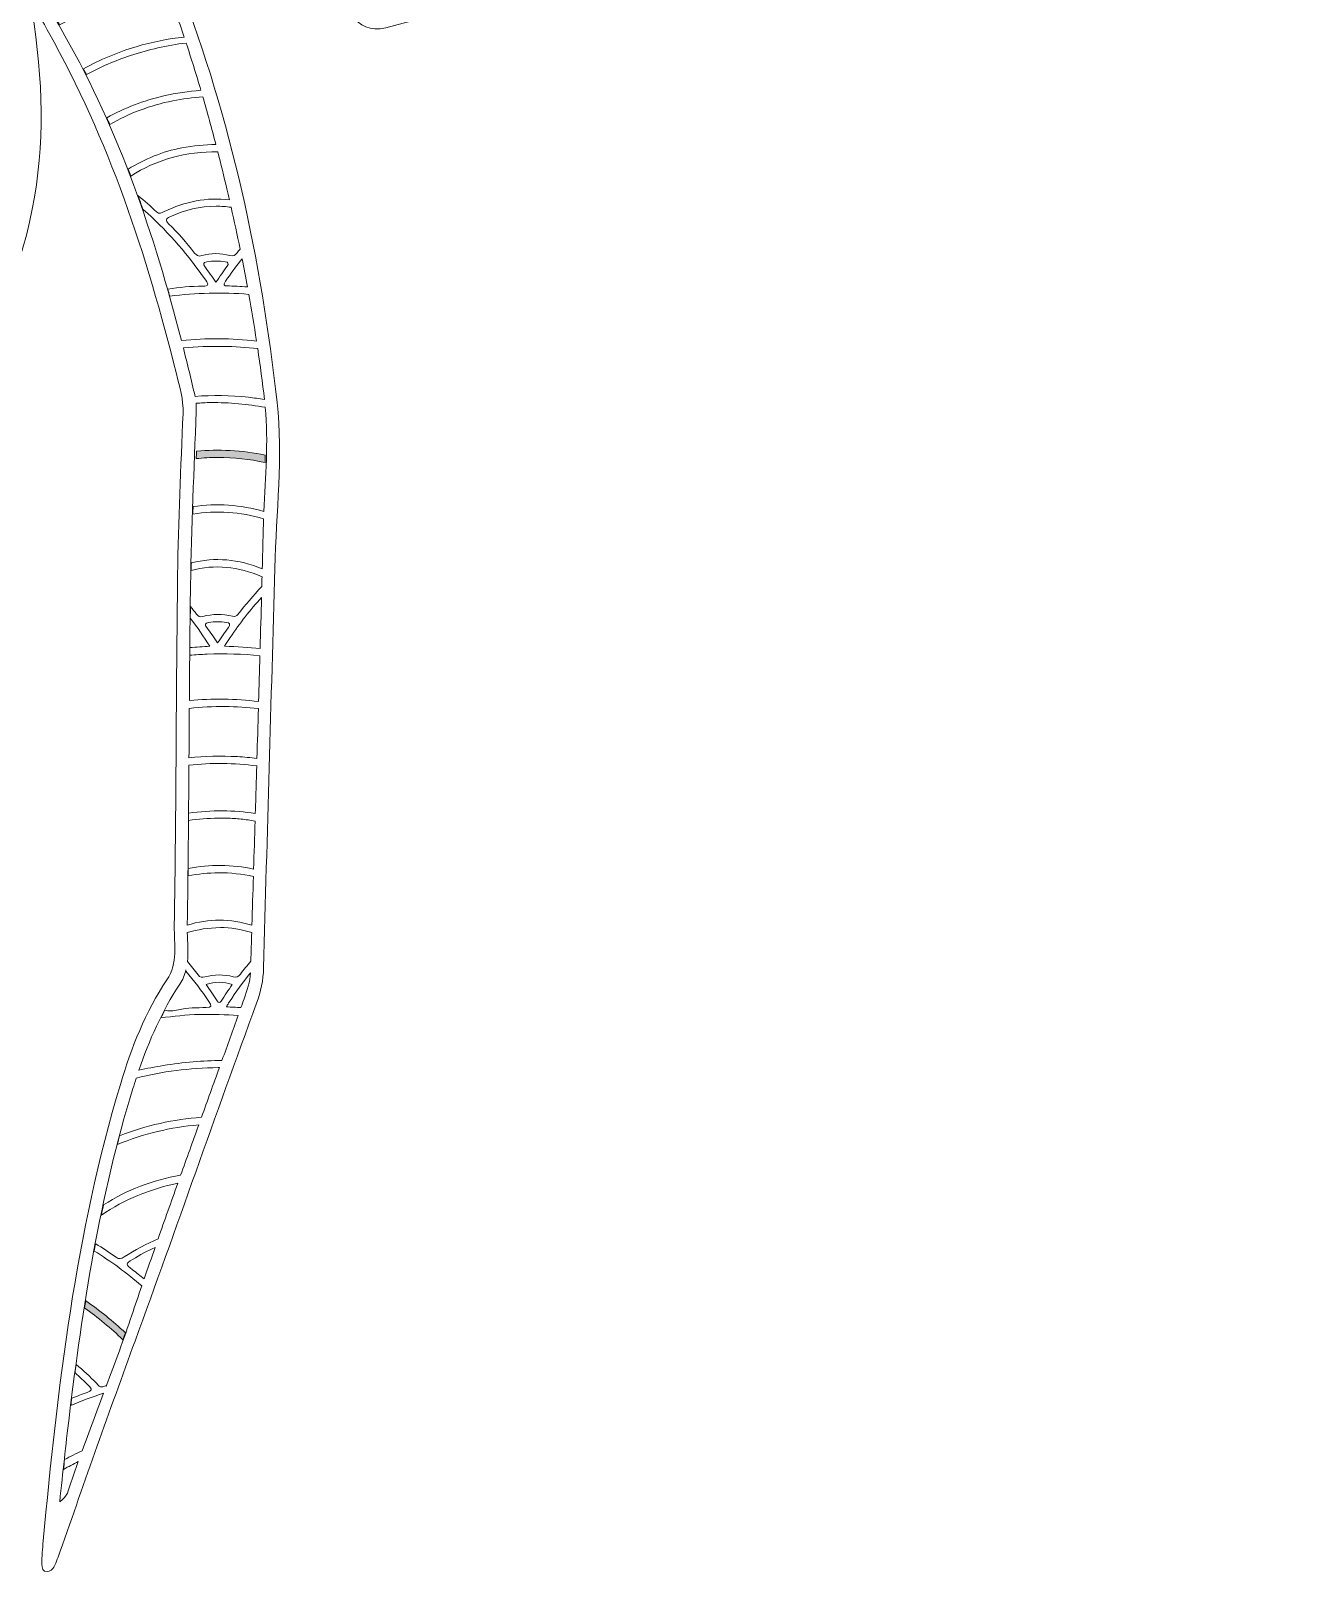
# Model space of a CAD drawing. Extents: x 25 to 1975, y -721 to -279.
# Drawn here: x 240.1 to 389.8, y -717.7 to -537.7 of the extents above; entities that cross this region are included whole.
import ezdxf

# ---------------------------------------------------------------- set-up
doc = ezdxf.new("R2010")
doc.units = 0
doc.header["$MEASUREMENT"] = 0
doc.layers.add('Layer 1', color=7, linetype='Continuous')

# ---------------------------------------------------------------- blocks, each defined once
blk = doc.blocks.new('block 2')
at = {"layer": 'Layer 1', "true_color": 0xffffff}
h = blk.add_hatch(color=7, dxfattribs=at)
h.dxf.hatch_style = 2
edge = h.paths.add_edge_path()
edge.add_spline(control_points=[(259.3644384885574, -587.6006761956814), (260.1911524458737, -587.5155004400931), (261.0316266221889, -587.4627988013362), (261.8897138788197, -587.4504146042382), (263.7890369069228, -587.4596339509662), (265.6317366338571, -587.6647988162076), (267.4156114245798, -588.0609555211195), (267.4207027056091, -587.7707525024816), (267.4254499811632, -587.4804118816519), (267.4303348589074, -587.1900712608222), (266.10825301771, -586.9118396327103), (264.7475737622281, -586.734470409845), (263.3475402804179, -586.6625044644934), (262.010872607083, -586.5939785738883), (260.7046150177339, -586.617646150562), (259.4279418992264, -586.7304799463363), (259.4084023882515, -587.020270158404), (259.3869364466154, -587.3103355748535), (259.3644384885574, -587.6006761956814)], knot_values=[0, 0, 0, 0, 1, 1, 1, 2, 2, 2, 3, 3, 3, 4, 4, 4, 5, 5, 5, 6, 6, 6, 6], degree=3, periodic=1)
h = blk.add_hatch(color=7, dxfattribs=at)
h.dxf.hatch_style = 2
edge = h.paths.add_edge_path()
edge.add_spline(control_points=[(246.337707965542, -686.7367243656663), (247.9217155753395, -687.8500636846838), (249.4221298547309, -689.09151064256), (250.8161776412799, -690.4621660568155), (250.9142192016316, -690.1877872900222), (251.0123983641715, -689.913408523229), (251.1104399245232, -689.6390297564358), (249.6597688368038, -688.2825473677476), (248.1245412033495, -687.0245881470764), (246.4721453051388, -685.8933605433631), (246.4266677813557, -686.1743442152747), (246.3822910750914, -686.4556030915646), (246.337707965542, -686.7367243656663)], knot_values=[0, 0, 0, 0, 1, 1, 1, 2, 2, 2, 3, 3, 3, 4, 4, 4, 4], degree=3, periodic=1)
at = {"layer": 'Layer 1', "lineweight": 0}
for points, knots in [([(388.3249357205987, -501.7206725982924), (384.4176527354102, -499.6229272122546), (380.2719051550102, -498.2836450973136), (375.8491643662092, -497.8448317135117), (365.0641111199329, -496.7746994821428), (355.424183298559, -500.0933890997503), (347.076752847539, -506.5279427069563), (342.6064705021035, -509.973776748091), (337.8569245121325, -511.7365984037497), (332.5436911509623, -512.7442592408715), (328.8872569580817, -513.4377742783017), (325.2712778090536, -514.3415454620026), (321.6256453880851, -515.0951926564467), (310.5261023366438, -517.3895715719445), (299.4736192341697, -519.9332856556612), (288.2107423832385, -521.368201292631), (286.9374405183844, -521.5304342746003), (286.0069057087367, -521.2150500551979), (285.0617162658582, -520.3879232913096), (268.7332211946032, -506.0977982611203), (252.3924107273451, -491.8215710521163), (236.024079822093, -477.5771299489943), (234.8801928169032, -476.5815781045885), (234.6808072436415, -475.6321229938203), (235.4808263761061, -474.2248653970355), (236.1772310595243, -474.7606883247636), (236.8309102629592, -475.2473872706751), (237.4670451871752, -475.7558273626), (244.9858352502179, -481.7660158159479), (252.9832057299645, -487.0643881406004), (261.2548861754076, -491.9788503552472), (263.3779503644, -493.2402496306677), (264.7518394301187, -493.1784662473747), (266.5710091825676, -491.3336336864959), (274.7718933012748, -483.0169573249323), (283.110586013232, -474.837195142386), (291.1607269328306, -466.3701195871881), (303.1484233194096, -453.7616309205769), (314.878115599804, -440.9205945529211), (326.2162608486469, -427.7235813198222), (327.1311090086365, -426.6586779716718), (328.0081165663887, -425.6265239447366), (328.0616438182842, -424.066390314897), (328.480780088923, -411.8751114882634), (332.5485760287065, -400.7674499076129), (338.2169606421776, -390.1396071633753), (338.6207542686352, -389.3826575163703), (339.643413744463, -388.5556683546738), (338.9163237726825, -387.7285415907854), (338.3057140547062, -387.0339257358355), (337.1862514382356, -387.5048004299006), (336.3133719461839, -387.7139557586497), (330.4667924967052, -389.1146084503162), (326.7863467216775, -393.1480038426089), (323.9452743054426, -398.0987930354067), (320.3154661363205, -404.4236776972075), (318.3960531884823, -411.3419030021441), (317.1495837506718, -418.4740997124782), (316.8953637047089, -419.9288300648013), (316.7746865841091, -421.3808083733247), (315.5823636080513, -422.5380427909413), (297.8084263322926, -439.7882661316871), (280.0604270693439, -457.0651842972875), (262.3170374797592, -474.32531499571), (255.9873367413093, -466.9082817521476), (246.8127795264008, -461.2272377371983), (237.0084858891114, -456.4185916066363), (234.0331137354715, -454.9593203820432), (234.0317377135707, -454.9386800535467), (235.5822391901111, -452.0826089986067), (243.2464059668546, -437.9651747168245), (250.9074078932281, -423.8460892087624), (258.5977190860649, -409.7428279525448), (259.2815331691017, -408.4887215931922), (259.7395420584053, -407.1967746315986), (260.0539630624789, -405.8116709873975), (264.4112740099517, -386.6152022717688), (268.7820011709464, -367.4217608043182), (273.1849272443924, -348.2356122529363), (273.4903353050231, -346.9049990759622), (273.5122140532276, -345.659011245818), (273.2237998630571, -344.3249580140946), (270.4271041530883, -331.3884257266027), (267.6731339231028, -318.4428116945728), (264.9045778609816, -305.500224910722), (263.4164789775896, -298.5434709925958), (261.9403514847254, -291.584102632859), (260.4082199005461, -284.6369808680302), (260.2492893711351, -283.9166334035572), (260.3268282051813, -282.6259248616734), (259.248715046795, -282.7680679239083), (258.1879397643443, -282.9078717489137), (258.5654513725167, -284.1189086228078), (258.5832708561193, -284.8814999596007), (258.637210914585, -287.1969320101634), (258.8103144695633, -289.5093368125472), (258.8863396795205, -291.8246312609208), (259.3263226819363, -305.227772574588), (259.7837811624795, -318.6303634794967), (260.1641824166418, -332.035156019444), (260.2931156686391, -336.5764410949014), (261.1360666843721, -341.1656117324683), (260.2505965919408, -345.659148848008), (257.1631474545702, -361.3268094019513), (253.446993911246, -376.8568677659287), (249.4056175919359, -392.303676804976), (248.345048712772, -396.3574373213833), (247.9471719804824, -400.6811733345048), (245.6450185412523, -404.3222648832025), (240.5097736128046, -412.4443717481536), (235.2737350802072, -420.5026311969605), (230.0493927337557, -428.567908357456), (229.6919022442235, -429.1198307414106), (229.5659274393092, -430.0281427973769), (228.5412039306302, -429.9915406148466), (227.7541882051173, -427.8829246558025), (227.074158182304, -425.749677904756), (226.1600668343581, -423.7219720334124), (225.5568188335455, -422.3839283381785), (225.7714094487983, -421.4970822238465), (226.7223093825596, -420.4144281931922), (230.3422101940032, -416.2928297971312), (233.4381906671515, -411.7853948604052), (236.034606389625, -406.9525307444083), (238.0870118540679, -403.1322811443742), (239.6898709638899, -399.1376895696521), (240.0026407416826, -394.7507941513368), (240.4296891382437, -388.760420413344), (237.4592018623462, -383.8518750928652), (232.0801258532774, -381.7040425096811), (231.449976624328, -381.4525057064229), (230.626633920665, -380.5047018219357), (229.9397237883531, -381.6667523162005), (229.3660602583823, -382.6375357664128), (230.3504663254007, -382.9606257084542), (230.8192081855232, -383.4306747893779), (232.9366306847242, -385.5537389783685), (233.8503780271949, -388.1182309927699), (233.7776552697978, -391.0808061427451), (233.6684679320588, -395.5263200939862), (231.9394964151325, -399.455413026285), (229.8509015747295, -403.252958264974), (228.4777005199594, -405.7497500019135), (227.0575083173171, -408.2311302935759), (224.942975464106, -410.5707803295718), (224.2352186000135, -407.4399177012692), (223.5394331264506, -404.6900755369825), (221.8444493504448, -402.3745058842296), (221.0573648238369, -401.2992823718332), (220.7901413709224, -400.3601474253128), (221.0593600555912, -398.9799974599509), (221.5542463318052, -396.443301087922), (220.1518736127637, -394.0568663073363), (217.9631043780664, -393.0347572402661), (215.7516995831174, -392.0020528045698), (213.2573158845025, -392.601860750633), (211.4589928638325, -394.6047982277814), (210.9901822026186, -395.1268609365134), (210.7907966293569, -395.8397778827302), (209.7775629035405, -395.801524473919), (207.6378488495648, -395.7207519884087), (205.4887778466691, -395.8177615323348), (203.3465181521788, -395.910505408372), (202.5774595124585, -395.943805138344), (202.2115752893369, -395.6051661488373), (201.7453790697309, -395.0408595677845), (199.6101370869292, -392.4562776336479), (196.9846873023725, -391.8453239101973), (194.5371571494416, -393.2430869558757), (192.1708122885921, -394.5944780635346), (191.2378694406198, -397.4762807279985), (192.2070016645521, -400.4062441589513), (192.4026031775884, -400.997520769236), (192.9795003590225, -401.5296284378364), (192.4648681685485, -402.2397933402526), (190.8391670951914, -404.4832594454629), (190.2042017895928, -407.1557691789885), (189.2838495420019, -410.0827053617622), (185.6875475061388, -405.2970387969235), (182.8518415753133, -400.4882550641705), (181.4425887467733, -394.9598118778949), (180.3169340317545, -390.5438823974973), (180.603696995644, -386.3840305926251), (184.2977653874786, -383.0862565078924), (184.7468989355293, -382.6854213285205), (185.1346619068536, -382.2675234775934), (184.7497885815192, -381.6042809219553), (184.2192633381019, -380.6901895740102), (183.5749410835851, -381.311876268277), (183.035884504392, -381.5261228780546), (178.4469202701111, -383.3489390885379), (175.5305794559663, -386.5890578556755), (174.8138096484308, -391.5658538623766), (174.2005166877516, -395.8238160286937), (175.3885051948255, -399.7855206800132), (177.063467852191, -403.6235209625538), (179.7044666842139, -409.674990072891), (183.4980214593943, -414.993865123849), (187.6333800744524, -420.0931270796209), (188.161015671878, -420.7437102337817), (189.1030402643864, -421.2112824752867), (188.6078787837923, -422.3990645790755), (187.6080612714995, -424.7980211589484), (186.7122710148178, -427.24032242866), (185.6934644003068, -429.8714139030053), (185.2842354873465, -429.4181522892568), (185.0351067224128, -429.2077585407987), (184.8661312331351, -428.9457639711036), (179.4796935069044, -420.5908342007278), (174.1041951547741, -412.2290243208572), (168.7163814066444, -403.875057765812), (168.1672110664895, -403.0234378121113), (167.8549916974553, -402.0964118583079), (167.6098533960303, -401.1264540212351), (164.9947237757206, -390.7779437226291), (162.0768005363916, -380.4950696686374), (159.826454321681, -370.0679885195605), (157.2237088984693, -358.0075693755834), (153.1637562835131, -346.1999254545754), (154.372935527841, -333.4541098023765), (155.2937693830954, -323.7480641287229), (155.1527959394753, -313.9410184476346), (155.4796011406452, -304.1786934782858), (155.6956365788938, -297.7254259732454), (155.9193777397777, -291.2721584682058), (156.0931693057064, -284.8176525434565), (156.1130528221565, -284.079829600857), (156.5182224705113, -282.8528308729274), (155.3689689799139, -282.775085635596), (154.3044096372396, -282.7031196902444), (154.6013551631859, -284.0256143380102), (154.2497815678216, -284.7061947695829), (154.2133169874814, -284.7767846930356), (154.2176514564635, -284.8678773427937), (154.2003135805298, -284.9489250326842), (150.1069236334115, -304.0355872007203), (146.0069287811748, -323.1210109490476), (141.9290190804295, -342.2111131718311), (141.4842200013627, -344.2933095104017), (141.0261423109641, -346.2989990313508), (141.5537091072965, -348.5526476986188), (145.1932870319051, -364.097567099112), (148.5806401423051, -379.7019306456714), (152.2687916399718, -395.2351538600178), (153.5016384609735, -400.4275724983963), (153.9408646513475, -405.8449707173695), (156.6027102151511, -410.6852653516235), (164.0643265682647, -424.2532540888715), (171.4125587168437, -437.8834390159845), (178.8027595333642, -451.4906443773725), (180.5309054371519, -454.6725574181537), (180.4106411231205, -455.0293598967364), (177.2784024729172, -456.6060057893692), (168.0603629659799, -461.2460892372237), (159.2498323446271, -466.4650650982658), (152.4242821146345, -474.431406284175), (151.6285974511538, -475.3599458620665), (151.1598555910332, -475.0874935259326), (150.4723950499611, -474.3749893862887), (148.114237519414, -471.9314496968673), (145.7185145910062, -469.5240993834068), (143.3278141425326, -467.1122081976773), (128.9228600848146, -452.579628108766), (114.5313910417117, -438.0337006074278), (100.0854315313863, -423.5421259711256), (98.53665008221833, -421.9884596442171), (97.82366433490824, -420.2669186455478), (97.45612888550932, -418.1431664456077), (96.1220068526909, -410.4331781396058), (93.9745870760762, -402.9751394434325), (89.65277749361485, -396.3301920877702), (86.9592146250252, -392.188641374164), (83.50546845796453, -388.9617324172641), (78.52757163374372, -387.7608781054278), (77.58121257225139, -387.5325960722739), (76.3826974976455, -386.980260881749), (75.7191797376272, -387.7925266091197), (75.07341266011463, -388.5830511904778), (76.0968289479897, -389.4481561587954), (76.50853470036782, -390.2152883678564), (81.84392201412265, -400.1559457754029), (85.75615867815031, -410.5662394573037), (86.47973979408744, -421.9250250346413), (86.65435697315479, -424.6663358631513), (87.54828960027044, -426.737799230903), (89.31489531615262, -428.7725228139343), (108.2244634657018, -450.5520598396124), (127.9778082441244, -471.5321281415845), (148.5588989962907, -491.7384593293764), (149.9960162682983, -493.1494321852915), (151.1501546366417, -493.2707973168408), (152.8596554436881, -492.2812999687931), (161.4047514405956, -487.3349140460741), (169.5759822873642, -481.8509163671579), (177.304065281347, -475.7049145523124), (177.7864985593678, -475.321279646686), (178.1479107113137, -474.6785398173542), (178.914630113808, -474.753808215266), (179.8884408121976, -476.3746244108779), (178.9773079113365, -477.295045459563), (177.8209679079537, -478.3014678769769), (162.3900519218478, -491.7307536067383), (146.9209513280257, -505.1176578619907), (131.6403657344581, -518.7161942854091), (129.0467020557826, -521.0243334199058), (126.6718258591554, -521.5784574388999), (123.3962745281024, -521.0312135294043), (107.2252651632625, -518.3295321316054), (91.25715022752775, -514.6650482106124), (75.2489242534175, -511.1841256110365), (73.67303517282926, -510.8414961580183), (72.38019379700017, -510.1328448796939), (71.13441237014013, -509.0841785899593), (65.16117010479684, -504.0560569663994), (58.45347615051105, -500.3674926621643), (50.80169357086379, -498.6056342218344), (42.33991569998216, -496.6570496097211), (34.19441646273481, -497.5628848262704), (26.47589682095531, -501.6638428938368), (25.86363587669985, -501.9891344709158), (24.81572639901242, -502.1191685404337), (25.06127750700762, -503.0849983118078), (25.29231158396033, -503.9939983787262), (26.27919449039837, -503.6945760133585), (26.98612574135041, -503.770807626599), (28.63150392787247, -503.9484520538463), (30.286789472073, -504.0601850321), (31.92109068230275, -504.310070609079), (44.53136817738414, -506.2378772905049), (56.1211190305803, -510.4355696976181), (65.48247121836903, -519.5302488412508), (66.22531664090275, -520.2519723276237), (67.10342501617197, -520.576300689374), (68.09808244634405, -520.8265990729233), (89.59120051360514, -526.2371171823979), (111.0827361556821, -531.6543777991828), (132.5525994528398, -537.1561261606039), (134.5688155413209, -537.6728223839273), (135.8930302164626, -537.3197351644758), (137.3657864556717, -535.8330811040796), (148.4448955819025, -524.6501511255174), (159.594938637063, -513.5372606616493), (170.7575034915099, -502.4373048036359), (174.7926877122718, -498.4248249442189), (178.9227486430136, -494.5077034024489), (183.3911045577916, -490.1772248820189), (183.2370589061247, -492.0165533552981), (186.0243976671754, -492.9470193638499), (183.6947237899512, -494.5564145776971), (174.6612088197598, -500.7970866992382), (168.4012723916221, -509.3730055866999), (163.3431534906504, -518.915992665241), (155.9897612599452, -532.7897334685949), (151.7153556319263, -547.7133789813906), (148.7095733943042, -563.0278147136887), (147.3569438669347, -569.9196203981519), (145.6023095415803, -576.8140405242248), (145.7353708592764, -583.8779865483339), (146.0878388688743, -602.5839034567325), (146.6590943605206, -621.2862427081927), (147.2143879981304, -639.9877563465143), (147.3460044928324, -644.4199228853286), (147.2971557153942, -648.8141112197136), (148.9216183690405, -653.1678445102461), (153.8935294980001, -666.4933781887739), (158.5244624002207, -679.946056290828), (163.310885777104, -693.3410790752896), (165.9297994576373, -700.670322121654), (168.5754767641192, -707.9900706169119), (171.2661499867208, -715.2930316449947), (171.5736220802009, -716.12745132495), (171.5371574998589, -717.7018955825424), (172.8164450599761, -717.4306816661192), (173.8750187073856, -717.2062524942849), (173.3047264310717, -715.8605030764156), (173.2375765623674, -715.0128735862218), (172.1371030481114, -701.1283998120507), (170.4381976096938, -687.317543209514), (167.5147014816685, -673.693687983141), (165.5871700046209, -664.7110170221404), (163.5728803467991, -655.7121090027231), (158.3411074820906, -647.8828195980204), (157.9439875618482, -647.2886533417477), (158.0094174031765, -646.6182554722309), (157.9990972389278, -645.9601041976221), (157.9303649450412, -641.5723831661653), (157.8503492715754, -637.1847997369005), (157.8002620744282, -632.7969411032554), (157.6443587931954, -619.1344196615009), (157.6760760979832, -605.4707974022276), (157.2398083546959, -591.8099271867522), (157.1083982632772, -587.6978233417994), (156.3013614191241, -583.5056350222858), (157.2300385992075, -579.4502232795985), (159.9701110080059, -567.4840616357487), (163.7047720458813, -555.8290185434125), (168.9675054033323, -544.7067711306245), (170.2894496423396, -541.9128962655486), (171.6294197682309, -539.1162693566748), (173.5431910262832, -536.6059926051184), (173.6535479826343, -537.4569245478706), (173.5868109205021, -538.2481371401773), (173.4938606411797, -539.0364600864941), (172.7520472350716, -545.3254305767132), (172.7342965525659, -551.6016040632676), (173.8988926873444, -557.8458538417472), (177.0139310638024, -574.5474572510975), (186.5918002975031, -586.9533954940816), (200.1341262263213, -596.5057395215408), (208.4126867812647, -602.3450260549525), (205.7865489857559, -602.4200192484841), (214.1853738547306, -596.4593675835222), (227.4638475842894, -587.0354063993018), (236.9872951518555, -574.8705471931389), (240.2369084701004, -558.4912081126895), (241.7360843297829, -550.9347838506892), (241.5122743678021, -543.3582696689573), (240.2268635102337, -535.3890388370564), (241.4692736834386, -536.1472269037731), (241.7199160724631, -537.0651711130376), (242.1484092920182, -537.8266616323108), (249.1886877394536, -550.3399295834661), (253.6136301632941, -563.8360899775507), (257.0689587555389, -577.692080098399), (257.4472271757568, -579.208731436207), (257.9044104519198, -580.7024032082918), (257.83953101935, -582.3171649075466), (257.5870310007613, -588.6018697298787), (257.2891222594844, -594.8876753697277), (257.2093129893055, -601.1756826446181), (257.0360030310421, -614.8426073564515), (257.0408879087863, -628.5118713055144), (256.8275357132425, -642.1779704042074), (256.795199198601, -644.2521858157597), (257.2746740295388, -646.5032200414171), (255.9661460040534, -648.4458877593643), (253.4416962269333, -652.1936210052863), (251.8263153178232, -656.3587016933743), (250.5338867485643, -660.6437714911153), (245.2900048911379, -678.029945795548), (243.202923674824, -695.9559334912174), (241.52438336052, -713.947832635884), (241.4398956158802, -714.8536678524324), (241.3647648201604, -715.7632183281094), (241.3547886613869, -716.6718055884558), (241.350385391308, -717.0690631108882), (241.4773234115528, -717.5710358998876), (242.0210584652032, -717.5164078304697), (242.2899331443987, -717.4894378012359), (242.6332506083636, -717.2337729322771), (242.7631470756914, -716.9869146034798), (243.0698623571279, -716.4043069311629), (243.2905762698338, -715.7725752770257), (243.5080565310745, -715.1475861301988), (246.3613755422157, -706.9462204038282), (249.2612728946606, -698.7558628526531), (252.242355539187, -690.6059603453286), (257.0429519416357, -677.4814634663435), (261.6031573182136, -664.2717908317663), (266.4321685728919, -651.1587149345487), (266.9221011702666, -649.8282393597638), (267.2083137253958, -648.4877188251121), (267.2467047363971, -647.0503263487244), (267.6623321511906, -631.4924723423755), (268.1346516682497, -615.936269562304), (268.5582600100606, -600.3785531581434), (268.7339780066468, -593.9251480509138), (269.5325523161173, -587.391383264745), (268.8254146618801, -581.0301716247923), (266.9753532177838, -564.3885627702657), (263.4879633152777, -548.0317904489712), (257.4063593253359, -532.3648179059783), (251.6142703430851, -517.4436492326022), (244.1510027636923, -503.6132531190888), (230.4736202854219, -494.2147483400095), (228.7154083031273, -493.0066011121062), (230.3922285900571, -491.9836664318964), (230.8232674501269, -491.077968817538), (231.5394868489002, -489.5728760636875), (232.1577334884187, -491.0266432006811), (232.5920059999517, -491.4463298800783), (237.9536753319899, -496.6273275366893), (243.3090149632881, -501.8160309159375), (248.5965167149334, -507.0725721748422), (258.2314220563749, -516.6513358227767), (267.8249091386351, -526.2717929342707), (277.4205290548416, -535.8899108085352), (278.5809971239214, -537.0530621203197), (279.635511506729, -537.7819409205713), (281.5298808559946, -537.2981316206497), (302.8441848773946, -531.8545889855832), (324.1835324973708, -526.5090191097734), (345.5231553217236, -521.165238062431), (347.3344817493453, -520.7115636421113), (348.839987309766, -519.936175301651), (350.2040378189031, -518.5955171648093), (352.9904133646251, -515.8568207779099), (356.2041125112883, -513.6439023588737), (359.6410712111719, -511.7759526300815), (368.4366031938171, -506.9956525506495), (377.8836127448594, -504.4996864268523), (387.8299806432897, -503.7586986338847), (388.5264541278029, -503.7066850060746), (389.4958615561172, -503.9930351633957), (389.6492879979287, -502.9710636985164), (389.7719603502828, -502.1538442923065), (388.8802293582066, -502.0187189417593), (388.3249357205987, -501.7206725982924)], [0, 0, 0, 0, 1, 1, 1, 2, 2, 2, 3, 3, 3, 4, 4, 4, 5, 5, 5, 6, 6, 6, 7, 7, 7, 8, 8, 8, 9, 9, 9, 10, 10, 10, 11, 11, 11, 12, 12, 12, 13, 13, 13, 14, 14, 14, 15, 15, 15, 16, 16, 16, 17, 17, 17, 18, 18, 18, 19, 19, 19, 20, 20, 20, 21, 21, 21, 22, 22, 22, 23, 23, 23, 24, 24, 24, 25, 25, 25, 26, 26, 26, 27, 27, 27, 28, 28, 28, 29, 29, 29, 30, 30, 30, 31, 31, 31, 32, 32, 32, 33, 33, 33, 34, 34, 34, 35, 35, 35, 36, 36, 36, 37, 37, 37, 38, 38, 38, 39, 39, 39, 40, 40, 40, 41, 41, 41, 42, 42, 42, 43, 43, 43, 44, 44, 44, 45, 45, 45, 46, 46, 46, 47, 47, 47, 48, 48, 48, 49, 49, 49, 50, 50, 50, 51, 51, 51, 52, 52, 52, 53, 53, 53, 54, 54, 54, 55, 55, 55, 56, 56, 56, 57, 57, 57, 58, 58, 58, 59, 59, 59, 60, 60, 60, 61, 61, 61, 62, 62, 62, 63, 63, 63, 64, 64, 64, 65, 65, 65, 66, 66, 66, 67, 67, 67, 68, 68, 68, 69, 69, 69, 70, 70, 70, 71, 71, 71, 72, 72, 72, 73, 73, 73, 74, 74, 74, 75, 75, 75, 76, 76, 76, 77, 77, 77, 78, 78, 78, 79, 79, 79, 80, 80, 80, 81, 81, 81, 82, 82, 82, 83, 83, 83, 84, 84, 84, 85, 85, 85, 86, 86, 86, 87, 87, 87, 88, 88, 88, 89, 89, 89, 90, 90, 90, 91, 91, 91, 92, 92, 92, 93, 93, 93, 94, 94, 94, 95, 95, 95, 96, 96, 96, 97, 97, 97, 98, 98, 98, 99, 99, 99, 100, 100, 100, 101, 101, 101, 102, 102, 102, 103, 103, 103, 104, 104, 104, 105, 105, 105, 106, 106, 106, 107, 107, 107, 108, 108, 108, 109, 109, 109, 110, 110, 110, 111, 111, 111, 112, 112, 112, 113, 113, 113, 114, 114, 114, 115, 115, 115, 116, 116, 116, 117, 117, 117, 118, 118, 118, 119, 119, 119, 120, 120, 120, 121, 121, 121, 122, 122, 122, 123, 123, 123, 124, 124, 124, 125, 125, 125, 126, 126, 126, 127, 127, 127, 128, 128, 128, 129, 129, 129, 130, 130, 130, 131, 131, 131, 132, 132, 132, 133, 133, 133, 134, 134, 134, 135, 135, 135, 136, 136, 136, 137, 137, 137, 138, 138, 138, 139, 139, 139, 140, 140, 140, 141, 141, 141, 142, 142, 142, 143, 143, 143, 144, 144, 144, 145, 145, 145, 146, 146, 146, 147, 147, 147, 148, 148, 148, 149, 149, 149, 150, 150, 150, 151, 151, 151, 152, 152, 152, 153, 153, 153, 154, 154, 154, 155, 155, 155, 156, 156, 156, 157, 157, 157, 158, 158, 158, 159, 159, 159, 160, 160, 160, 161, 161, 161, 162, 162, 162, 163, 163, 163, 164, 164, 164, 165, 165, 165, 166, 166, 166, 167, 167, 167, 168, 168, 168, 169, 169, 169, 169]), ([(255.64202404559, -531.9591666499582), (251.4814842297674, -532.6039705121402), (247.3832782060017, -533.9330700650244), (243.5231239708755, -535.9859571371308), (243.3584141494866, -536.0736097321405), (243.1968003773709, -536.1648399840869), (243.0338105833562, -536.254419009756), (243.1708623645627, -536.4882051305085), (243.3050244997794, -536.7230920687816), (243.4402186514217, -536.9575662004827), (247.3813517753424, -534.8167513289882), (251.6276865566069, -533.4331613088762), (255.9622243416397, -532.789871070785), (256.6723204429618, -534.6408957302119), (257.3414110916729, -536.5080198458636), (257.9743811655171, -538.3894545892726), (256.0877175388887, -538.5979219070723), (254.2183917881976, -538.965044549901), (252.3644774827808, -539.513251674729), (250.1953165601517, -540.1546154821608), (248.1610745847865, -541.0303158191055), (246.2265941971436, -542.0934303387858), (246.3423864400011, -542.3208867588), (246.4548762302984, -542.5495815985232), (246.5690860479699, -542.7777260294879), (248.199396794691, -541.8845502144177), (249.9140576838618, -541.138608742609), (251.7111422848211, -540.5471945301342), (253.808681267572, -539.8568443430722), (255.9565138507551, -539.3369832693807), (258.2078232807962, -539.0851712617423), (258.8132729166482, -540.9134915598261), (259.3859732312867, -542.7547464637628), (259.9299834893191, -544.6071471450905), (258.4867429198566, -544.7133760357428), (257.0468736040493, -544.9328515287416), (255.6112699561309, -545.2600695364818), (253.2486403544099, -545.7987821101979), (251.0207920977591, -546.6535669142704), (248.9492599289115, -547.8176814413837), (249.0645705641036, -548.077199171661), (249.177197956591, -548.3376801172672), (249.2906509622189, -548.5978858584931), (251.5575782408196, -547.2881882143938), (254.0068972222198, -546.3540069467126), (256.6355118571446, -545.8327698511202), (257.8098089463183, -545.5999469456965), (258.9827300135912, -545.4506485695838), (260.1531742414445, -545.3784074198502), (260.6854883133292, -547.2202127325509), (261.1908323559801, -549.0724758116867), (261.6735408383811, -550.9336830331722), (260.3772594078036, -550.9457920258883), (259.0590992290217, -551.0750004822658), (257.719885915174, -551.3213084023082), (255.4561234869434, -551.7376926291436), (253.3755783746528, -552.6187594514995), (251.4312594304301, -553.8064039530982), (251.5352178849498, -554.075553836672), (251.6365618978598, -554.3455293333864), (251.7387315239102, -554.6152296257187), (254.660920431128, -552.6926518275104), (258.2843988995119, -551.7470495780617), (261.8907458952435, -551.7729187897748), (262.2580749413573, -553.211136879303), (262.6125381827114, -554.6543086476686), (262.9562684532484, -556.1016084817365), (263.0578188694435, -556.5292760881512), (263.1531083859936, -556.9583197164666), (263.2522507638641, -557.3865377316415), (260.6160680084904, -557.0604205414202), (258.0826740890207, -557.6163333888853), (255.6358319470401, -558.770678160512), (255.3390928243789, -558.9107571898985), (255.0963625612767, -559.1130324091482), (254.750224252417, -558.7896672627267), (254.0442562167955, -558.1300023640288), (253.3249407687454, -557.4850608996567), (252.5758344465685, -556.8753455959159), (252.7660006731039, -557.403875607577), (252.9532084525508, -557.9335064367569), (253.1373889838214, -558.4642380834557), (253.3179230570568, -558.623719021627), (253.5017595828522, -558.7779710765808), (253.6799544188598, -558.9410296716906), (256.2538721832734, -561.2970543682932), (258.520661859684, -563.913972817074), (260.498899743734, -566.7871065435702), (260.8559086256009, -567.305591595361), (260.8147655708017, -567.4774567306304), (260.1516606173536, -567.4741542780703), (258.7805923965298, -567.4674117707618), (257.4158538764441, -567.603913143208), (256.0637747578348, -567.8104540303484), (256.1413823929761, -568.085383205902), (256.2172011996481, -568.3610003924041), (256.2935016139836, -568.6363423745261), (259.3415965250224, -568.2466529725407), (262.4355817664145, -568.1730358009099), (265.5236501136387, -568.4234717866475), (265.8481848786741, -570.2373438547838), (266.1458872166659, -572.0557567951892), (266.4230868283539, -573.8771969837726), (263.5262167240871, -573.5355307460868), (260.5875843551676, -573.5129639869319), (257.6644322326174, -573.8272473888155), (254.4934585659394, -561.4625898028225), (250.3915372830434, -549.4181325128811), (244.0548876340017, -538.24029381535), (242.7826865866682, -535.9960020969993), (241.5676592492655, -533.7488207326587), (240.4430365506705, -531.4642115726492), (244.5640845379712, -529.1712086790503), (248.9515303650478, -527.634467421507), (253.4978379204385, -526.8220640919444), (254.2520355236429, -528.5188366964212), (254.9658468840935, -530.2315711549309), (255.64202404559, -531.9591666499582)], [0, 0, 0, 0, 1, 1, 1, 2, 2, 2, 3, 3, 3, 4, 4, 4, 5, 5, 5, 6, 6, 6, 7, 7, 7, 8, 8, 8, 9, 9, 9, 10, 10, 10, 11, 11, 11, 12, 12, 12, 13, 13, 13, 14, 14, 14, 15, 15, 15, 16, 16, 16, 17, 17, 17, 18, 18, 18, 19, 19, 19, 20, 20, 20, 21, 21, 21, 22, 22, 22, 23, 23, 23, 24, 24, 24, 25, 25, 25, 26, 26, 26, 27, 27, 27, 28, 28, 28, 29, 29, 29, 30, 30, 30, 31, 31, 31, 32, 32, 32, 33, 33, 33, 34, 34, 34, 35, 35, 35, 36, 36, 36, 37, 37, 37, 38, 38, 38, 39, 39, 39, 39]), ([(264.5058067144582, -563.1350068196716), (264.388982455177, -563.2833419804574), (264.2700941630465, -563.4297507105803), (264.1560219475632, -563.5802875064055), (263.9303543560181, -563.877508236732), (263.7203734141294, -563.9970845398111), (263.3182310139528, -563.8892044228796), (262.2286968738008, -563.5965245648222), (261.1172151843475, -563.5996894151904), (260.0305706901836, -563.9072303097637), (259.6302171184761, -564.0206145142965), (259.4223690105337, -563.8970477477069), (259.192779756575, -563.6032670721288), (258.2533696056744, -562.4013119427746), (257.2563729382728, -561.2461415580055), (256.1633987433706, -560.1820638229965), (255.7372447610451, -559.7671932202484), (255.8484273305385, -559.5848703185438), (256.3191644224135, -559.3713117197149), (258.0324492896834, -558.5938593464052), (259.8141912464616, -558.1324792034484), (261.705258143169, -558.1414233457963), (262.2996308027286, -558.1352312472482), (262.8816192651902, -558.1821535940271), (263.455007590781, -558.2667789408551), (263.8231622500352, -559.886081512379), (264.1734974256888, -561.5088241386511), (264.5058067144582, -563.1350068196716)], [0, 0, 0, 0, 1, 1, 1, 2, 2, 2, 3, 3, 3, 4, 4, 4, 5, 5, 5, 6, 6, 6, 7, 7, 7, 8, 8, 8, 9, 9, 9, 9]), ([(261.687025852998, -567.0096092847452), (261.2246824947106, -566.3546228605046), (260.8171048080312, -565.7665111005881), (260.397555730824, -565.1869306764511), (260.175121790744, -564.8798025884462), (260.1854419549909, -564.7124783254458), (260.6088438935167, -564.6359715078252), (261.3301545733211, -564.5056622339271), (262.0433467239163, -564.515982398174), (262.7641069949586, -564.6281281829979), (263.1116213257192, -564.6822058436537), (263.211382913445, -564.8156799679218), (263.0026403912652, -565.1173039683272), (262.5793072538345, -565.728670498349), (262.1537724813643, -566.3383858020879), (261.687025852998, -567.0096092847452)], [0, 0, 0, 0, 1, 1, 1, 2, 2, 2, 3, 3, 3, 4, 4, 4, 5, 5, 5, 5]), ([(265.362105142618, -567.5536883438726), (264.5573387346012, -567.4902537342969), (263.7532603375312, -567.4473218510266), (262.94649869776, -567.4422305699991), (262.6090981279631, -567.4400289349596), (262.5621757811841, -567.2896297413263), (262.7286744310422, -567.0272223650591), (262.832839288847, -566.8630629524305), (262.9361785335113, -566.6979403244713), (263.0476363073849, -566.5387345906802), (263.5951554212606, -565.756053334153), (264.1580171793175, -564.9992412893371), (264.7329191289973, -564.2632071752068), (264.9508809979034, -565.3586582095304), (265.1609995419822, -566.455347663561), (265.362105142618, -567.5536883438726)], [0, 0, 0, 0, 1, 1, 1, 2, 2, 2, 3, 3, 3, 4, 4, 4, 5, 5, 5, 5]), ([(267.3483927547823, -580.6944222812726), (266.7352373962913, -580.595486306689), (266.117334762248, -580.5067328941586), (265.4883551519124, -580.4419222626839), (263.3476090815111, -580.2210707477898), (261.2674767757908, -580.1855693827783), (259.2477518314663, -580.3299140800518), (258.8107272761317, -578.442975249045), (258.3572592590972, -576.5614029034459), (257.8834261179509, -574.6865730651534), (259.39567418568, -574.5414027547395), (260.9450748446998, -574.4783809517357), (262.533279321291, -574.5005349043204), (263.9051731552554, -574.5196616087251), (265.2452808833368, -574.6069013971646), (266.5573177646656, -574.7539981382379), (266.8494472139646, -576.7301031883453), (267.1140562252695, -578.7101987019596), (267.3483927547823, -580.6944222812726)], [0, 0, 0, 0, 1, 1, 1, 2, 2, 2, 3, 3, 3, 4, 4, 4, 5, 5, 5, 6, 6, 6, 6]), ([(267.2842013331629, -593.7762624813713), (264.5666268824225, -592.9785825861345), (261.7649774936144, -592.7878659508406), (259.0148601249475, -593.2078278346198), (259.0041959552254, -593.4972052401172), (258.9953894150676, -593.7865826456164), (258.9852068530108, -594.0759600511174), (261.7212887983005, -593.6478796381307), (264.550596227291, -593.825661667568), (267.2476679517258, -594.6236167671832), (267.2272340265172, -595.1337080853882), (267.2091393385363, -595.6436618014031), (267.1973055501985, -596.1533403130379), (267.1637306158464, -597.5962368770251), (267.1259588147022, -599.0389958388205), (267.0895630354553, -600.4818924028095), (264.3287814970663, -599.3132370034236), (261.5686191685327, -599.080964506762), (258.8154057505908, -599.7698010697331), (258.8081816356171, -600.0634441431212), (258.8005447140749, -600.3570872165074), (258.7936646045764, -600.6507302898954), (261.5342874221351, -599.9252915443958), (264.2733966156047, -600.1780667673629), (267.0670650773955, -601.3841499624177), (267.0572953219089, -601.7654456308137), (267.0484887817511, -602.1466036970214), (267.0385814240726, -602.5277617632273), (266.0344294427941, -603.6091773741718), (265.1151780127238, -604.6716038829018), (264.2597739987978, -605.7806775340287), (264.0851568197322, -606.0071707387142), (263.8835696114293, -606.0772102534083), (263.6067828063133, -606.0086843628051), (262.4520252281163, -605.7224718076741), (261.2940339984543, -605.7245358405235), (260.1435420881462, -606.0249214212199), (259.8260250347994, -606.1077579395806), (259.6295979086226, -606.0179037095313), (259.4333083846359, -605.766091701893), (259.1961510102283, -605.4618532598797), (258.9541087580783, -605.1618804857535), (258.7080072413228, -604.8653477663738), (258.7003015186838, -605.3137933034741), (258.6921141883813, -605.7622388405762), (258.6850964766927, -606.2108219798647), (259.5378860490091, -607.3081994448476), (260.2980693474783, -608.4132826324658), (260.9603486877859, -609.5098344843082), (260.1792498564428, -609.5551056048062), (259.4052375378815, -609.5959734552271), (258.63714211349, -609.6528031596827), (258.6335644565515, -609.9516751162901), (258.6302620039914, -610.2505470728956), (258.6268907503381, -610.549419029503), (259.2967382110946, -610.4968549929363), (259.97085133974, -610.4524094855769), (260.6543214173016, -610.4253018541531), (262.7715375132175, -610.3410893138935), (264.8272454302187, -610.4093400001184), (266.8194499365509, -610.6063863361487), (266.7689499328335, -612.3919123531523), (266.716936305027, -614.1773007679658), (266.6649914783138, -615.9628267849675), (263.9606956389071, -615.6313431093386), (261.2659631517017, -615.5890992370187), (258.582789248454, -615.837746394287), (258.6154697685706, -611.3669136400931), (258.6535855751899, -606.8960808858974), (258.7146809475362, -602.4256609382719), (258.8074936246685, -595.6415977685538), (259.1510862930136, -588.8608370513939), (259.3677409411157, -582.0782875057648), (259.3776482987942, -581.7696457936709), (259.3788867185031, -581.4550871874071), (259.3598288151934, -581.1435558293233), (259.9303962958893, -581.099247924154), (260.5039222236665, -581.0675994204612), (261.0807506040073, -581.0527383839453), (263.2585804646042, -581.0465462853972), (265.3866671335272, -581.2382261360199), (267.4443014811895, -581.6101648554995), (267.815620990812, -585.6474131091109), (267.4729227367025, -589.716034662033), (267.2842013331629, -593.7762624813713)], [0, 0, 0, 0, 1, 1, 1, 2, 2, 2, 3, 3, 3, 4, 4, 4, 5, 5, 5, 6, 6, 6, 7, 7, 7, 8, 8, 8, 9, 9, 9, 10, 10, 10, 11, 11, 11, 12, 12, 12, 13, 13, 13, 14, 14, 14, 15, 15, 15, 16, 16, 16, 17, 17, 17, 18, 18, 18, 19, 19, 19, 20, 20, 20, 21, 21, 21, 22, 22, 22, 23, 23, 23, 24, 24, 24, 25, 25, 25, 26, 26, 26, 27, 27, 27, 28, 28, 28, 28]), ([(259.3644384885574, -587.6006761956814), (260.1911524458737, -587.5155004400931), (261.0316266221889, -587.4627988013362), (261.8897138788197, -587.4504146042382), (263.7890369069228, -587.4596339509662), (265.6317366338571, -587.6647988162076), (267.4156114245798, -588.0609555211195), (267.4207027056091, -587.7707525024816), (267.4254499811632, -587.4804118816519), (267.4303348589074, -587.1900712608222), (266.10825301771, -586.9118396327103), (264.7475737622281, -586.734470409845), (263.3475402804179, -586.6625044644934), (262.010872607083, -586.5939785738883), (260.7046150177339, -586.617646150562), (259.4279418992264, -586.7304799463363), (259.4084023882515, -587.020270158404), (259.3869364466154, -587.3103355748535), (259.3644384885574, -587.6006761956814)], [0, 0, 0, 0, 1, 1, 1, 2, 2, 2, 3, 3, 3, 4, 4, 4, 5, 5, 5, 6, 6, 6, 6]), ([(266.842429502276, -609.7663249664038), (265.5133299493918, -609.6234938932193), (264.151412274201, -609.5629489296334), (262.6987459547254, -609.4920838018024), (262.9658318054499, -609.0745987574446), (263.1495995301502, -608.7728371548474), (263.347402678226, -608.4805701033602), (264.4747086195257, -606.8148955938177), (265.699918518987, -605.254761963979), (267.0060385061461, -603.7965915569057), (266.9534056684843, -605.7864568260084), (266.8984335935929, -607.7764596973011), (266.842429502276, -609.7663249664038)], [0, 0, 0, 0, 1, 1, 1, 2, 2, 2, 3, 3, 3, 4, 4, 4, 4]), ([(261.8864114262597, -609.1123017574955), (261.4167063508085, -608.4520864500355), (261.0256409269259, -607.8835142010957), (260.6138663734509, -607.3304909996205), (260.3623295701927, -606.9926776232533), (260.3803554570786, -606.7921912324728), (260.8350618938221, -606.7233901374893), (261.5241736611733, -606.6192252796845), (262.2132854285246, -606.6218397212942), (262.9024659969709, -606.7126571666722), (263.3352248844149, -606.769762075508), (263.3934306107712, -606.9563506451032), (263.1329496651633, -607.3102634776951), (262.7256471828641, -607.8632866791704), (262.3493051933056, -608.4391518441789), (261.8864114262597, -609.1123017574955)], [0, 0, 0, 0, 1, 1, 1, 2, 2, 2, 3, 3, 3, 4, 4, 4, 5, 5, 5, 5]), ([(266.4718668046971, -622.5971787720027), (265.7234484934706, -622.5004444324568), (264.9686316804091, -622.4297169068122), (264.2061091447122, -622.3906378848624), (262.260551780777, -622.2910138993266), (260.3706545026853, -622.3379362461055), (258.5355228961998, -622.5276896660689), (258.5488015075316, -620.6022222218726), (258.5620801188634, -618.6767547776726), (258.5758403378604, -616.7511497312826), (259.9407164601362, -616.6164371873056), (261.3323562083606, -616.5396551653066), (262.7530300186663, -616.5250693331691), (264.0603884255379, -616.5499753295535), (265.3570138615905, -616.6368023114228), (266.6412551005451, -616.7863758919157), (266.5848382026597, -618.7232643178813), (266.5284901058676, -620.660152743847), (266.4718668046971, -622.5971787720027)], [0, 0, 0, 0, 1, 1, 1, 2, 2, 2, 3, 3, 3, 4, 4, 4, 5, 5, 5, 6, 6, 6, 6]), ([(266.3957727936449, -625.2004746039747), (266.3587578045444, -626.4737076677338), (266.3178899541235, -627.7469407314929), (266.279361340934, -629.0201737952502), (263.7789919470561, -628.6260811231859), (261.1836082410064, -628.6130089151393), (258.4956870622045, -628.9812323754904), (258.4938294326403, -629.2660689087188), (258.4909397866504, -629.5510430441391), (258.4889445548961, -629.8360171795612), (259.6168009049561, -629.6755730260593), (260.7693568481118, -629.582829150022), (261.9482636106495, -629.5623264237183), (262.2817425180328, -629.5608127996275), (262.6160470385566, -629.5438877302622), (262.9485627306094, -629.5612256061959), (263.503443561649, -629.5901220660908), (264.0585307959718, -629.6278250661417), (264.6112099919719, -629.6846547705954), (265.1655404142512, -629.7416220772429), (265.711752307323, -629.8181288948635), (266.2522537095101, -629.9081207271029), (266.1952864028644, -631.7763456602752), (266.1395575159277, -633.6445705934475), (266.0814893917632, -635.5127955266198), (263.5558011949306, -634.9755965769909), (260.9671599961894, -634.9512409893669), (258.4372749325648, -635.4439944316364), (258.4339724800047, -635.734059848086), (258.4290188011655, -636.0239876623455), (258.425303542037, -636.3140530787932), (259.5874228373978, -636.0841198193593), (260.7814658408297, -635.959452235249), (262.0093589829939, -635.9444535965449), (263.3511867384514, -635.9364726695276), (264.7183332968616, -636.0889358960085), (266.0550697712897, -636.3792765168382), (265.9960384317928, -638.2780491361827), (265.9409975558065, -640.1769593577174), (265.8834798404005, -642.075869579252), (263.3634333333575, -641.2971787862334), (260.84400603617, -641.2883722460756), (258.3342108922789, -642.0607333383559), (258.4355549051907, -635.8360230708513), (258.485710903431, -629.6104871902044), (258.5292619965567, -623.3849513095593), (261.155881399729, -623.0937850755909), (263.8208230128057, -623.1230943420524), (266.4461351951741, -623.4763191636976), (266.4293477279971, -624.0510835111854), (266.4124914597269, -624.625710256485), (266.3957727936449, -625.2004746039747)], [0, 0, 0, 0, 1, 1, 1, 2, 2, 2, 3, 3, 3, 4, 4, 4, 5, 5, 5, 6, 6, 6, 7, 7, 7, 8, 8, 8, 9, 9, 9, 10, 10, 10, 11, 11, 11, 12, 12, 12, 13, 13, 13, 14, 14, 14, 15, 15, 15, 16, 16, 16, 17, 17, 17, 17]), ([(265.7571610300129, -646.2698467272367), (265.3397447867483, -646.7634257826448), (264.9324423044472, -647.2658113782109), (264.5400008586639, -647.7801683643047), (264.3068339477668, -648.0857828282205), (264.092105730324, -648.1899476860272), (263.6990450746853, -648.0868836457412), (262.6047636589774, -647.7997078752815), (261.4951395990902, -647.8082392110591), (260.4025094096633, -648.1083495873754), (260.0589167413164, -648.2027446896918), (259.8388220384659, -648.1523822881645), (259.6164568994809, -647.8632800870455), (259.2101864336037, -647.3350252797645), (258.7867844950779, -646.8210811002409), (258.3519615747846, -646.3173194827741), (258.4679602209253, -645.2021913352874), (258.3686114397697, -644.0518370271693), (258.3388205656429, -642.9346448468332), (259.5251578464377, -642.5607796966942), (260.7843554868195, -642.3602933059119), (262.2005572259513, -642.3501107438551), (263.3804960049129, -642.3214894883422), (264.6224245704543, -642.5346352806009), (265.8576106286873, -642.9358832665421), (265.8241732965253, -644.0471585527102), (265.7892911413692, -645.1585714410685), (265.7571610300129, -646.2698467272367)], [0, 0, 0, 0, 1, 1, 1, 2, 2, 2, 3, 3, 3, 4, 4, 4, 5, 5, 5, 6, 6, 6, 7, 7, 7, 8, 8, 8, 9, 9, 9, 9]), ([(262.3892786294909, -657.855263111449), (260.1689984932891, -657.8761786443247), (257.886522167224, -658.0697849256067), (255.5404048282981, -658.4432372691736), (254.5728550295516, -658.5972141197453), (253.6243631341131, -658.78614192657), (252.6928651091366, -659.0060302261372), (253.8944762330157, -655.4872670243185), (255.3695717094561, -652.0917953847093), (257.4607809914687, -648.9599695410761), (257.8166890558168, -648.4270362593379), (258.0429758572154, -647.8676833571244), (258.1858069303998, -647.2929190096347), (258.1812660581309, -647.334062064434), (258.1805092460872, -647.3763059367539), (258.1750051584877, -647.4171737871748), (259.1235658550213, -648.5479885843179), (260.0209385368853, -649.731780224598), (260.8672608062734, -650.9679982992548), (261.2138119217034, -651.4742367561412), (261.2168391698833, -651.6462394935988), (260.545890891608, -651.672108705312), (259.4639248719031, -651.7136645666815), (258.3450814652879, -651.669219059324), (257.3129962394451, -651.9363049100466), (256.6942679922613, -652.0963362569782), (256.1830758565357, -652.0985378920177), (255.7287134252674, -651.9757967385685), (255.5661364378229, -652.280723191534), (255.4067931018417, -652.5868880642083), (255.2519906381294, -652.8945665609735), (256.7326590032608, -652.6794943380555), (258.2256427643952, -652.5401033196194), (259.7278458722576, -652.482172797645), (261.333113020406, -652.4755678925267), (262.8440538673294, -652.513683699146), (264.2804143272933, -652.594043378087), (263.651847523528, -654.348471300158), (263.0214918912916, -656.1020736090886), (262.3892786294909, -657.855263111449)], [0, 0, 0, 0, 1, 1, 1, 2, 2, 2, 3, 3, 3, 4, 4, 4, 5, 5, 5, 6, 6, 6, 7, 7, 7, 8, 8, 8, 9, 9, 9, 10, 10, 10, 11, 11, 11, 12, 12, 12, 13, 13, 13, 13]), ([(264.9737917625334, -650.6596317915391), (264.8517386200347, -651.0014356314168), (264.7285846600134, -651.3429642669125), (264.6063939153246, -651.6846305046001), (264.0492426481505, -651.6544956249982), (263.4845232605276, -651.6280760045247), (262.905424444054, -651.6017939862395), (263.0664190063162, -651.3220487340386), (263.1398297746618, -651.1764656170544), (263.229546402521, -651.0416154708873), (264.0101636261988, -649.8671807795254), (264.8364647769467, -648.7309994969728), (265.7125779204634, -647.6384381086409), (265.66338513755, -648.7038918655508), (265.3245397447572, -649.6770145529899), (264.9737917625334, -650.6596317915391)], [0, 0, 0, 0, 1, 1, 1, 2, 2, 2, 3, 3, 3, 4, 4, 4, 5, 5, 5, 5]), ([(260.5274521981519, -648.9694640921844), (261.5986164459446, -648.669353715868), (262.5444938997734, -648.6421084822559), (263.5952930234507, -648.9682256724755), (263.1361145155333, -649.654722998217), (262.7087221134971, -650.2920963421402), (262.2830497388386, -650.930570503584), (262.1232247951921, -651.1704111206964), (261.9880994446448, -651.1183974928881), (261.8468507966445, -650.9089669597597), (261.4200088033685, -650.2757216815335), (260.9882131312534, -649.6459164580592), (260.5274521981519, -648.9694640921844)], [0, 0, 0, 0, 1, 1, 1, 2, 2, 2, 3, 3, 3, 4, 4, 4, 4]), ([(259.994862921887, -664.4912663247633), (256.7594226292094, -664.7165211097399), (253.5332704843549, -665.4299884647135), (250.4288274765258, -666.6549231597946), (250.3441333286009, -666.993011740542), (250.2604023960066, -667.3315131278596), (250.1779786842162, -667.6704273217456), (253.2182302704277, -666.4082024331838), (256.4266317327765, -665.6438222679226), (259.6772770674452, -665.373433964638), (258.9713090318237, -667.3316507300478), (258.267886636715, -669.2906931085981), (257.5668722799328, -671.250698702479), (254.3090028302904, -671.8202341667475), (251.3040462058052, -672.9682492376378), (248.5758075853428, -674.6988719808433), (248.4893934100455, -675.0977807295549), (248.4024976270812, -675.4964142738881), (248.3186978933918, -675.8955982269799), (251.0449412820999, -674.075121253727), (254.0014619357153, -672.8474345148479), (257.2285772959003, -672.1969889628763), (256.457729827709, -674.356380130017), (255.6910104252165, -676.5170097168684), (254.9324783530265, -678.6805289497079), (253.5661574077567, -679.2591461585162), (252.2487540410184, -679.9782552032812), (250.967884055719, -680.7946489963506), (250.61046236728, -681.0223806207468), (250.3808731133213, -681.0732934310327), (250.0191169559002, -680.8206558102556), (249.2415269804005, -680.277677568647), (248.4622169775266, -679.7341489182818), (247.6447223669365, -679.2551556950093), (247.5905759051857, -679.5371025822478), (247.5359478357677, -679.8189118672999), (247.4829709926307, -680.1008587545421), (249.4327940244548, -681.3004746466668), (251.2800346236563, -682.6617731120041), (253.0317105019276, -684.1663154570961), (252.6404386747581, -685.307312816296), (252.2488228421153, -686.4483101754977), (251.8634679091138, -687.591509169737), (250.9259841888743, -690.3724494289563), (249.9115808444421, -693.1229796041935), (248.8839676897733, -695.8680056918311), (248.8906413959867, -695.8494293961849), (248.897246301105, -695.8308531005405), (248.9039200073184, -695.8122768048943), (248.7631529669834, -695.856997516632), (248.6220419211731, -695.9007550130409), (248.4818252895966, -695.9474021554397), (248.088902236148, -696.078124235908), (247.9362326063801, -695.7455397427602), (247.7359526188848, -695.5410628884692), (246.9776269499798, -694.7673257742899), (246.1880655839541, -694.034594112718), (245.3696077580335, -693.3394278490086), (245.3248182451989, -693.6693979005486), (245.2798223290811, -693.9993679520867), (245.2359960315771, -694.3294756058167), (245.771543754925, -694.7996622889314), (246.2989729490655, -695.2853980195141), (246.8139491450147, -695.7952141333371), (247.2646651182495, -696.2411828310178), (247.2010241053904, -696.4109839334378), (246.6360295133891, -696.6055534300503), (246.0329879158617, -696.8131951347095), (245.4408856924365, -697.0475316642223), (244.8542187555158, -697.2946651973998), (244.8193366003579, -697.5738600408422), (244.7849360528671, -697.8530548842846), (244.7506043064695, -698.132387329917), (245.9953537169058, -697.5924363364884), (247.2696187970887, -697.1168831679643), (248.5716107185508, -696.701737360836), (247.7314805477108, -698.9402497872088), (246.8897679516867, -701.1775237938709), (246.0733053575223, -703.4242923516395), (245.375111845633, -703.74284142141), (244.6884081166063, -704.0816180131096), (244.0145701923411, -704.4429613639586), (243.9723263200212, -704.8235690214078), (243.9298760444162, -705.2043142810435), (243.8881825808567, -705.585059540681), (244.4589564648377, -705.2663728687203), (245.0363352539352, -704.9619968245133), (245.6208693569133, -704.6735826343447), (245.2972290061116, -705.5788674421328), (244.9781983286757, -706.4858034762001), (244.6681117935859, -707.3961795650175), (244.4640477458652, -707.9954371023214), (244.4202214483612, -708.6907409682208), (243.4448971258807, -709.3732478304537), (243.8286008326013, -705.9048470301623), (244.1435722454335, -702.7503168251842), (244.5316104211397, -699.6047307625558), (246.1339191222014, -686.6134328034568), (248.1063089131785, -673.6917615524799), (251.9967356300967, -661.1449186669724), (252.1240864569099, -660.7343137321132), (252.2551525428535, -660.3254976257231), (252.3884202638365, -659.9176447346636), (255.4002569978184, -659.1399171569738), (258.5821700385986, -658.7262849739345), (261.9422091142915, -658.6942236636733), (261.9907138862545, -658.6936732549129), (262.0386682494573, -658.6942236636733), (262.0866914137569, -658.6947740724336), (261.3895299182914, -660.6269840239402), (260.6918868151606, -662.5589187710666), (259.994862921887, -664.4912663247633)], [0, 0, 0, 0, 1, 1, 1, 2, 2, 2, 3, 3, 3, 4, 4, 4, 5, 5, 5, 6, 6, 6, 7, 7, 7, 8, 8, 8, 9, 9, 9, 10, 10, 10, 11, 11, 11, 12, 12, 12, 13, 13, 13, 14, 14, 14, 15, 15, 15, 16, 16, 16, 17, 17, 17, 18, 18, 18, 19, 19, 19, 20, 20, 20, 21, 21, 21, 22, 22, 22, 23, 23, 23, 24, 24, 24, 25, 25, 25, 26, 26, 26, 27, 27, 27, 28, 28, 28, 29, 29, 29, 30, 30, 30, 31, 31, 31, 32, 32, 32, 33, 33, 33, 34, 34, 34, 35, 35, 35, 36, 36, 36, 37, 37, 37, 37]), ([(253.3130381793144, -683.3415279304372), (252.8548916878208, -682.9880279044137), (252.3913099098245, -682.6407199769383), (251.9423139639639, -682.2767621844778), (251.1452532785843, -681.6307199025869), (251.1249569555657, -681.6085659500022), (251.9582758180022, -681.0805863471014), (252.8119598045523, -680.5396721383422), (253.6892425666811, -680.0796680172862), (254.5821431773729, -679.6872265715028), (254.1568836092829, -680.9045931461333), (253.7327248587098, -682.1222349251475), (253.3130381793144, -683.3415279304372)], [0, 0, 0, 0, 1, 1, 1, 2, 2, 2, 3, 3, 3, 4, 4, 4, 4]), ([(246.337707965542, -686.7367243656663), (247.9217155753395, -687.8500636846838), (249.4221298547309, -689.09151064256), (250.8161776412799, -690.4621660568155), (250.9142192016316, -690.1877872900222), (251.0123983641715, -689.913408523229), (251.1104399245232, -689.6390297564358), (249.6597688368038, -688.2825473677476), (248.1245412033495, -687.0245881470764), (246.4721453051388, -685.8933605433631), (246.4266677813557, -686.1743442152747), (246.3822910750914, -686.4556030915646), (246.337707965542, -686.7367243656663)], [0, 0, 0, 0, 1, 1, 1, 2, 2, 2, 3, 3, 3, 4, 4, 4, 4])]:
    blk.add_open_spline(points, degree=3, knots=knots, dxfattribs=at)

msp = doc.modelspace()

# ---------------------------------------------------------------- block references
at = {"layer": 'Layer 1'}
msp.add_blockref('block 2', (0, 0), dxfattribs=at)

doc.saveas('drawing.dxf')
